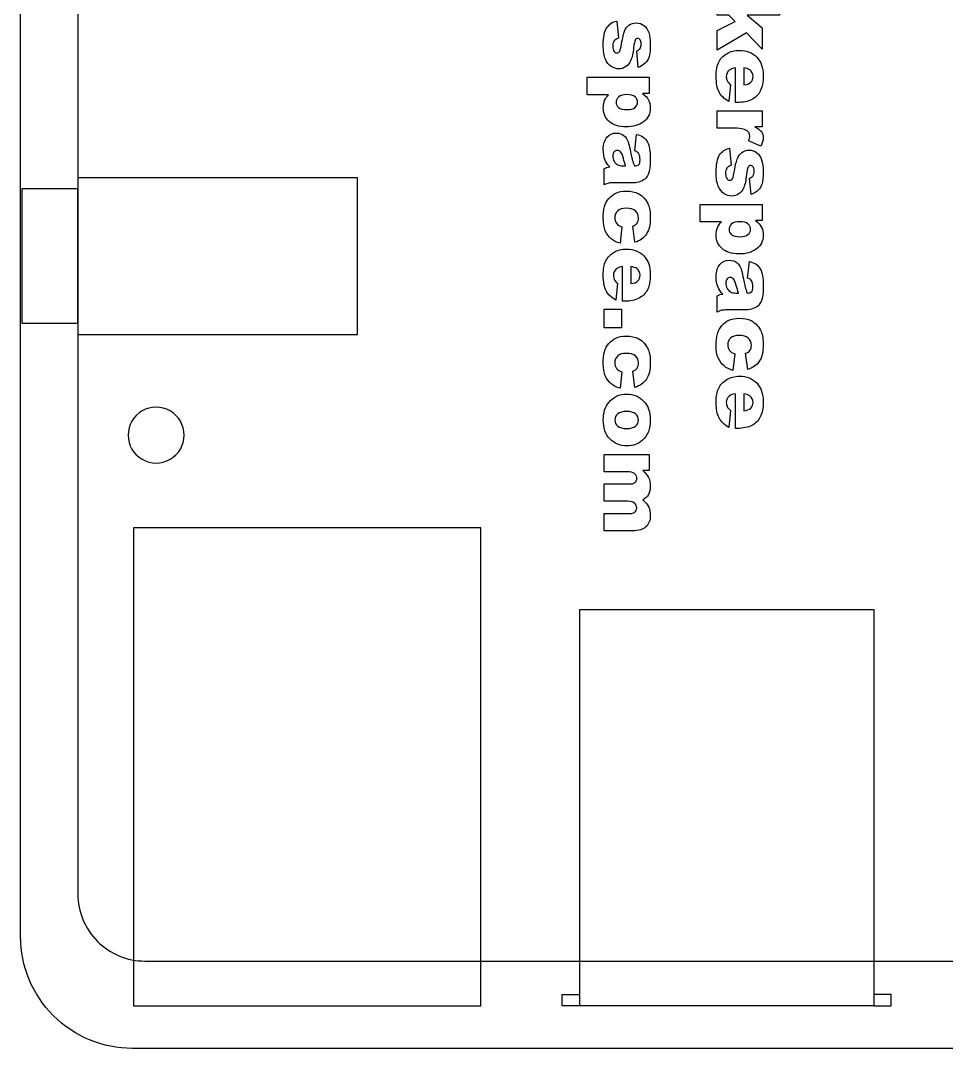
# Model space of a CAD drawing. Extents: x 24 to 191, y 8 to 99.
# Drawn here: x 24.09 to 65.46, y 7.72 to 53.65 of the extents above; entities that cross this region are included whole.
import ezdxf

# ---------------------------------------------------------------- set-up
doc = ezdxf.new("R2010")
doc.units = 0
for name, color, linetype in [('Innter_Cuts', 7, 'CONTINUOUS'), ('Line_Etch', 7, 'CONTINUOUS'), ('Outer_Cuts', 7, 'CONTINUOUS'), ('Text_Etch', 7, 'CONTINUOUS')]:
    doc.layers.add(name, color=color, linetype=linetype)

msp = doc.modelspace()

# ---------------------------------------------------------------- linework, layer by layer
at = {"layer": 'Innter_Cuts', "color": 3}
msp.add_lwpolyline([(31.395012, 35.125331), (31.395012, 35.125331), (31.395012, 35.125331), (31.395012, 35.125331)], close=True, dxfattribs=at)
for points in [[(30.770012, 36.207851), (30.383263, 36.431145), (29.906764, 36.431145), (29.520015, 36.207851)], [(29.520015, 36.207851), (29.133264, 35.984585), (28.895015, 35.57192), (28.895015, 35.125331)], [(31.395012, 35.125331), (31.395012, 35.57192), (31.156763, 35.984585), (30.770012, 36.207851)], [(28.895015, 35.125331), (28.895015, 34.678743), (29.133264, 34.266077), (29.520015, 34.042811)], [(30.770012, 34.042811), (31.156763, 34.266077), (31.395012, 34.678743), (31.395012, 35.125331)], [(29.520015, 34.042811), (29.906764, 33.819517), (30.383263, 33.819517), (30.770012, 34.042811)]]:
    msp.add_open_spline(points, degree=3, dxfattribs=at)
at = {"layer": 'Line_Etch', "color": 7}
for points in [[(26.645012, 93.625327), (26.645012, 14.625321)], [(49.075013, 9.625331), (49.075013, 27.32533), (62.215011, 27.32533), (62.215011, 9.625331), (48.29501, 9.625331), (48.29501, 10.125316), (49.075013, 10.125316)], [(29.645012, 11.625327), (79.64501, 11.625327)], [(62.215011, 9.625331), (62.995011, 9.625331), (62.995011, 10.125316), (62.215011, 10.125316)]]:
    msp.add_lwpolyline(points, dxfattribs=at)
for points in [[(26.645012, 46.625322), (26.645012, 39.625336), (39.145012, 39.625336), (39.145012, 46.625322), (26.645012, 46.625322), (26.645012, 46.625322)], [(24.145014, 46.125337), (24.145014, 40.125321), (26.645012, 40.125321), (26.645012, 46.125337), (24.145014, 46.125337), (24.145014, 46.125337)], [(29.140012, 9.625331), (44.650011, 9.625331), (44.650011, 30.975338), (29.140012, 30.975338), (29.140012, 9.625331), (29.140012, 9.625331)]]:
    msp.add_lwpolyline(points, close=True, dxfattribs=at)
for points in [[(26.645012, 14.625321), (26.645012, 13.82968), (26.961081, 13.066608), (27.523691, 12.503998)], [(27.523691, 12.503998), (28.086301, 11.941388), (28.849362, 11.625327), (29.645012, 11.625327)]]:
    msp.add_open_spline(points, degree=3, dxfattribs=at)
at = {"layer": 'Outer_Cuts', "color": 1}
for points in [[(24.086117, 12.721789), (24.086117, 94.121781)], [(185.667735, 7.721771), (29.086116, 7.721771)]]:
    msp.add_lwpolyline(points, dxfattribs=at)
msp.add_lwpolyline([(24.086117, 12.721789), (24.086117, 12.721789), (24.086117, 12.721789), (24.086117, 12.721789)], close=True, dxfattribs=at)
for points in [[(25.550577, 9.18625), (24.612894, 10.123933), (24.086109, 11.395711), (24.086117, 12.721789)], [(29.086116, 7.721771), (27.76003, 7.721771), (26.488257, 8.248567), (25.550577, 9.18625)]]:
    msp.add_open_spline(points, degree=3, dxfattribs=at)
at = {"layer": 'Text_Etch', "color": 7}
for points in [[(57.994781, 54.681525), (57.994781, 53.893306), (56.562312, 53.893306), (57.229282, 53.317263), (57.229282, 52.36798), (56.524412, 53.089904), (55.217004, 52.326296), (55.217004, 53.19602), (56.024193, 53.603408), (55.739973, 53.893306), (55.217004, 53.893306), (55.217004, 54.681525), (57.994781, 54.681525), (57.994781, 54.681525)], [(50.728282, 53.624941), (50.728282, 53.624941), (50.728282, 53.624941), (50.728282, 53.624941)], [(51.171701, 50.339367), (51.171701, 50.339367), (51.171701, 50.339367), (51.171701, 50.339367)], [(51.531771, 47.82107), (51.531771, 47.82107), (51.531771, 47.82107), (51.531771, 47.82107)], [(55.774042, 47.943582), (55.774042, 47.943582), (55.774042, 47.943582), (55.774042, 47.943582)], [(56.217462, 44.657895), (56.217462, 44.657895), (56.217462, 44.657895), (56.217462, 44.657895)], [(50.957534, 44.43144), (50.957534, 44.43144), (50.957534, 44.43144), (50.957534, 44.43144)], [(56.577413, 42.13971), (56.577413, 42.13971), (56.577413, 42.13971), (56.577413, 42.13971)], [(50.944323, 40.746012), (50.944323, 39.921754), (50.17124, 39.921754), (50.17124, 40.746012), (50.944323, 40.746012), (50.944323, 40.746012)], [(56.003292, 38.75008), (56.003292, 38.75008), (56.003292, 38.75008), (56.003292, 38.75008)], [(50.957534, 37.951222), (50.957534, 37.951222), (50.957534, 37.951222), (50.957534, 37.951222)], [(51.171701, 36.954498), (51.171701, 36.954498), (51.171701, 36.954498), (51.171701, 36.954498)], [(51.173702, 36.181435), (51.173702, 36.181435), (51.173702, 36.181435), (51.173702, 36.181435)]]:
    msp.add_lwpolyline(points, close=True, dxfattribs=at)
for points in [[(50.728313, 53.624998), (50.800313, 52.859498)], [(51.690851, 51.554023), (51.618854, 52.285402)], [(56.031771, 49.984331), (56.031771, 51.530486)], [(56.401211, 51.528623), (56.401253, 50.768768)], [(49.40574, 51.112486), (52.183521, 51.112486), (52.183521, 50.390562), (51.886042, 50.390562)], [(50.366402, 50.333694), (49.40574, 50.333694), (49.40574, 51.112486)], [(55.808132, 50.787705), (55.738031, 50.027906)], [(55.891532, 48.843645), (55.216981, 48.843645), (55.216981, 49.618628), (57.229282, 49.618628)], [(56.11889, 49.984331), (56.031771, 49.984331)], [(57.229282, 49.618628), (57.229282, 48.896703), (56.899593, 48.896703)], [(51.531712, 47.821211), (51.609413, 48.55829)], [(57.168669, 48.034571), (56.619182, 48.273331)], [(55.774071, 47.94361), (55.846071, 47.178111)], [(50.171282, 46.301557), (50.171282, 47.025372)], [(51.00307, 47.152316), (51.126223, 47.152344)], [(51.488171, 46.398246), (50.599512, 46.398246)], [(56.736604, 45.872664), (56.664603, 46.604043)], [(54.451504, 45.431099), (57.229282, 45.431099), (57.229282, 44.709174), (56.931803, 44.709174)], [(55.412183, 44.652335), (54.451512, 44.652335), (54.451504, 45.431099)], [(50.957582, 44.431383), (50.874182, 43.698113)], [(51.53732, 43.737935), (51.440723, 44.463669)], [(56.577473, 42.139823), (56.655171, 42.876931)], [(50.98601, 41.106015), (50.98601, 42.65217)], [(51.355453, 42.650335), (51.355492, 41.890452)], [(50.762371, 41.909417), (50.69227, 41.149618)], [(55.217032, 40.620198), (55.217032, 41.343985)], [(56.048842, 41.470957), (56.171981, 41.470985)], [(51.073135, 41.106015), (50.98601, 41.106015)], [(56.533923, 40.716887), (55.645262, 40.716887)], [(56.00334, 38.750024), (55.91994, 38.016754)], [(56.58308, 38.056576), (56.486481, 38.782282)], [(50.957582, 37.951166), (50.874182, 37.217896)], [(51.53732, 37.257718), (51.440723, 37.983424)], [(56.031771, 35.424656), (56.031771, 36.97081)], [(56.401211, 36.968976), (56.401253, 36.209093)], [(55.808132, 36.228058), (55.738031, 35.468231)], [(56.11889, 35.424656), (56.031771, 35.424656)], [(51.198249, 33.489063), (50.171274, 33.489063), (50.171274, 34.262154), (52.183521, 34.261985)], [(52.183521, 34.261985), (52.183521, 33.54198), (51.889832, 33.54198)], [(51.209592, 32.170182), (50.17124, 32.170182), (50.17124, 32.943274), (51.279702, 32.943274)], [(51.435042, 30.847548), (50.171212, 30.847548), (50.171212, 31.620639), (51.317573, 31.620639)]]:
    msp.add_lwpolyline(points, dxfattribs=at)
for points in [[(50.123844, 52.539204), (50.123844, 52.906799), (50.176266, 53.168927), (50.281112, 53.32556)], [(50.281112, 53.32556), (50.385957, 53.480952), (50.535016, 53.580745), (50.728282, 53.624941)], [(51.073211, 53.170281), (51.113611, 53.273857), (51.181195, 53.361656), (51.275951, 53.433651)], [(51.275951, 53.433651), (51.370693, 53.504404), (51.478696, 53.539767), (51.599962, 53.539767)], [(51.599962, 53.539767), (51.732603, 53.539767), (51.84692, 53.501243), (51.942924, 53.424197)], [(51.942924, 53.424197), (52.03893, 53.347122), (52.110299, 53.241006), (52.157032, 53.10585)], [(50.800313, 52.859498), (50.709367, 52.827889), (50.644312, 52.783665), (50.605151, 52.726854)], [(50.944362, 52.611312), (50.991095, 52.879113), (51.034047, 53.065436), (51.073211, 53.170281)], [(51.66237, 52.849987), (51.613105, 52.849987), (51.575843, 52.824587), (51.550584, 52.774182)], [(51.774163, 52.791285), (51.743827, 52.830401), (51.706566, 52.849987), (51.66237, 52.849987)], [(52.157032, 53.10585), (52.205032, 52.970694), (52.229029, 52.789422), (52.229029, 52.562036)], [(50.220443, 51.923395), (50.156039, 52.073735), (50.123844, 52.278995), (50.123844, 52.539204)], [(50.605151, 52.726854), (50.566018, 52.669986), (50.546452, 52.594181), (50.546452, 52.499467)], [(50.546452, 52.499467), (50.546452, 52.395892), (50.56855, 52.315684), (50.612751, 52.258816)], [(50.864762, 52.279729), (50.886239, 52.321385), (50.912762, 52.431932), (50.944362, 52.611312)], [(51.482382, 52.44449), (51.453316, 52.188035), (51.412894, 51.997309), (51.361123, 51.872257)], [(51.550584, 52.774182), (51.525325, 52.723636), (51.502581, 52.613739), (51.482382, 52.44449)], [(51.618854, 52.285402), (51.683251, 52.304311), (51.730622, 52.33592), (51.760964, 52.380116)], [(51.760964, 52.380116), (51.801361, 52.440765), (51.82156, 52.51403), (51.82156, 52.59991)], [(51.82156, 52.59991), (51.82156, 52.68706), (51.805755, 52.750871), (51.774163, 52.791285)], [(52.229029, 52.562036), (52.229029, 52.322034), (52.210713, 52.145194), (52.174033, 52.031515)], [(50.483821, 51.591812), (50.373921, 51.661296), (50.28613, 51.771814), (50.220443, 51.923395)], [(50.612751, 52.258816), (50.645619, 52.21462), (50.686671, 52.192522), (50.735913, 52.192522)], [(50.735913, 52.192522), (50.791511, 52.192522), (50.834462, 52.221591), (50.864762, 52.279729)], [(52.174033, 52.031515), (52.137431, 51.916566), (52.080583, 51.821174), (52.003492, 51.745398)], [(55.283283, 51.784401), (55.359074, 51.937224), (55.478449, 52.064168), (55.641401, 52.165232)], [(55.641401, 52.165232), (55.805618, 52.265025), (55.998251, 52.314922), (56.219313, 52.314922)], [(56.219313, 52.314922), (56.533852, 52.314922), (56.788389, 52.214508), (56.982922, 52.01365)], [(56.982922, 52.01365), (57.177455, 51.811551), (57.274722, 51.532997), (57.274722, 51.178046)], [(50.822993, 51.485697), (50.706779, 51.485697), (50.593721, 51.521088), (50.483821, 51.591812)], [(51.13942, 51.58614), (51.043422, 51.519168), (50.937945, 51.485697), (50.822993, 51.485697)], [(51.361123, 51.872257), (51.309324, 51.747204), (51.235421, 51.651813), (51.13942, 51.58614)], [(52.003492, 51.745398), (51.926439, 51.668323), (51.822223, 51.604541), (51.690851, 51.554023)], [(55.171492, 51.155299), (55.171492, 51.421858), (55.208754, 51.631549), (55.283283, 51.784401)], [(56.031771, 51.530486), (55.90798, 51.516657), (55.815763, 51.483129), (55.755131, 51.430071)], [(56.672172, 51.439525), (56.611571, 51.486261), (56.521251, 51.515951), (56.401211, 51.528623)], [(56.81807, 51.145845), (56.81807, 51.268358), (56.769437, 51.36626), (56.672172, 51.439525)], [(55.302232, 50.448558), (55.21507, 50.612755), (55.171492, 50.848354), (55.171492, 51.155299)], [(55.755131, 51.430071), (55.667966, 51.355536), (55.624383, 51.258254), (55.624383, 51.138253)], [(55.624383, 51.138253), (55.624383, 51.062476), (55.64332, 50.990453), (55.681183, 50.92224)], [(56.721474, 50.890039), (56.785871, 50.954442), (56.81807, 51.039701), (56.81807, 51.145845)], [(57.274722, 51.178046), (57.274722, 50.890039), (57.231142, 50.662652), (57.14398, 50.495915)], [(55.681183, 50.92224), (55.705172, 50.880584), (55.747499, 50.835739), (55.808132, 50.787705)], [(56.401253, 50.768768), (56.550314, 50.784008), (56.657051, 50.824309), (56.721474, 50.890039)], [(50.125802, 49.746305), (50.125802, 49.865064), (50.146009, 49.973691), (50.186404, 50.072215)], [(50.186404, 50.072215), (50.226804, 50.169497), (50.286801, 50.256647), (50.366402, 50.333694)], [(50.817371, 50.23898), (50.74031, 50.172009), (50.701781, 50.087399), (50.701781, 49.985065)], [(51.171701, 50.339395), (51.012536, 50.339395), (50.894426, 50.305923), (50.817371, 50.23898)], [(51.546873, 50.240871), (51.469812, 50.306544), (51.344757, 50.339367), (51.171701, 50.339367)], [(51.662451, 49.994548), (51.662451, 50.093071), (51.623925, 50.175198), (51.546873, 50.240871)], [(51.886042, 50.390562), (52.011097, 50.290768), (52.095727, 50.199187), (52.13994, 50.115818)], [(52.13994, 50.115818), (52.199342, 50.003381), (52.229041, 49.878949), (52.229041, 49.742523)], [(55.738031, 50.027906), (55.535917, 50.144125), (55.390652, 50.284333), (55.302232, 50.448558)], [(56.765012, 50.115056), (56.599537, 50.027906), (56.384165, 49.984331), (56.11889, 49.984331)], [(57.14398, 50.495915), (57.056816, 50.329178), (56.930493, 50.202235), (56.765012, 50.115056)], [(50.389183, 49.138088), (50.213593, 49.298503), (50.125802, 49.501251), (50.125802, 49.746305)], [(50.701781, 49.985065), (50.701781, 49.895375), (50.738413, 49.820219), (50.811684, 49.759598)], [(50.811684, 49.759598), (50.886216, 49.698976), (51.011904, 49.668694), (51.18875, 49.668694)], [(51.18875, 49.668694), (51.351705, 49.668694), (51.471079, 49.700246), (51.546873, 49.763379)], [(51.546873, 49.763379), (51.623925, 49.826512), (51.662451, 49.903559), (51.662451, 49.994548)], [(52.229041, 49.742523), (52.229041, 49.473481), (52.126086, 49.26568), (51.920182, 49.119151)], [(51.156582, 48.897437), (50.821827, 48.897437), (50.566029, 48.977673), (50.389183, 49.138088)], [(51.920182, 49.119151), (51.714281, 48.971351), (51.459748, 48.897437), (51.156582, 48.897437)], [(56.550924, 48.724265), (56.433449, 48.803852), (56.213654, 48.843645), (55.891532, 48.843645)], [(56.67598, 48.489315), (56.67598, 48.590379), (56.634298, 48.668696), (56.550924, 48.724265)], [(56.899593, 48.896703), (57.042332, 48.82722), (57.140229, 48.755846), (57.193282, 48.682581)], [(57.193282, 48.682581), (57.247615, 48.608074), (57.274782, 48.516493), (57.274782, 48.407838)], [(50.12578, 47.885529), (50.12578, 48.125531), (50.181363, 48.308072), (50.292531, 48.433125)], [(50.292531, 48.433125), (50.403692, 48.556936), (50.540748, 48.618827), (50.7037, 48.618827)], [(50.7037, 48.618827), (50.856549, 48.618827), (50.982239, 48.573982), (51.080772, 48.484292)], [(51.080772, 48.484292), (51.179298, 48.394602), (51.252563, 48.229135), (51.300561, 47.987863)], [(51.609413, 48.55829), (51.738259, 48.53035), (51.839314, 48.490698), (51.912571, 48.43891)], [(51.912571, 48.43891), (51.987106, 48.385853), (52.051529, 48.310048), (52.105839, 48.211524)], [(56.619182, 48.273331), (56.657048, 48.364263), (56.67598, 48.436258), (56.67598, 48.489315)], [(57.274782, 48.407838), (57.274782, 48.294159), (57.239411, 48.169727), (57.168669, 48.034571)], [(50.209182, 47.409928), (50.153581, 47.546354), (50.12578, 47.704907), (50.12578, 47.885529)], [(50.610832, 47.783308), (50.572964, 47.740382), (50.554032, 47.677842), (50.554032, 47.595715)], [(50.76052, 47.84582), (50.699856, 47.84582), (50.649959, 47.824936), (50.610832, 47.783308)], [(50.902633, 47.781417), (50.860963, 47.824343), (50.813597, 47.84582), (50.76052, 47.84582)], [(51.0258, 47.483927), (50.984136, 47.64056), (50.943078, 47.739733), (50.902633, 47.781417)], [(51.300561, 47.987863), (51.358696, 47.698585), (51.399118, 47.510992), (51.421834, 47.425084)], [(51.709884, 47.70169), (51.678281, 47.750966), (51.618913, 47.790759), (51.531771, 47.82107)], [(52.105839, 48.211524), (52.144975, 48.140799), (52.175308, 48.043517), (52.196842, 47.919734)], [(52.196842, 47.919734), (52.218319, 47.795952), (52.229041, 47.662037), (52.229041, 47.518048)], [(55.326873, 47.644201), (55.431721, 47.799592), (55.580777, 47.899358), (55.774042, 47.943582)], [(56.321703, 47.75232), (56.41644, 47.823045), (56.524443, 47.858408), (56.645714, 47.858408)], [(56.645714, 47.858408), (56.778353, 47.858408), (56.892673, 47.819884), (56.98867, 47.742838)], [(50.417603, 47.108656), (50.320335, 47.20972), (50.250863, 47.310134), (50.209182, 47.409928)], [(50.554032, 47.595715), (50.554032, 47.509835), (50.57486, 47.430248), (50.616533, 47.356983)], [(50.616533, 47.356983), (50.658197, 47.282448), (50.708727, 47.23004), (50.768112, 47.199729)], [(51.126223, 47.152344), (51.088355, 47.258431), (51.054881, 47.368978), (51.0258, 47.483927)], [(51.421834, 47.425084), (51.445823, 47.339203), (51.476797, 47.248243), (51.514731, 47.152259)], [(51.77048, 47.417464), (51.77048, 47.543786), (51.750273, 47.638528), (51.709884, 47.70169)], [(51.71368, 47.210933), (51.751549, 47.250078), (51.77048, 47.318912), (51.77048, 47.417464)], [(52.229041, 47.518048), (52.229041, 47.286879), (52.215776, 47.101177), (52.189242, 46.960969)], [(55.169604, 46.857873), (55.169604, 47.225468), (55.222027, 47.487568), (55.326873, 47.644201)], [(55.990112, 46.929953), (56.036845, 47.197754), (56.079794, 47.384077), (56.118963, 47.488922)], [(56.118963, 47.488922), (56.159363, 47.592498), (56.226941, 47.680297), (56.321703, 47.75232)], [(56.98867, 47.742838), (57.08468, 47.665763), (57.156048, 47.559675), (57.202781, 47.424491)], [(57.202781, 47.424491), (57.250782, 47.289335), (57.274782, 47.108063), (57.274782, 46.880705)], [(50.171282, 47.025372), (50.223084, 47.054441), (50.26224, 47.073378), (50.288763, 47.082155)], [(50.288763, 47.082155), (50.316562, 47.090904), (50.359508, 47.099935), (50.417603, 47.108684)], [(50.768112, 47.199729), (50.828713, 47.16812), (50.907033, 47.152316), (51.00307, 47.152316)], [(51.514731, 47.152259), (51.609473, 47.152259), (51.675789, 47.171733), (51.71368, 47.210933)], [(52.189242, 46.960969), (52.163983, 46.820733), (52.11029, 46.703893), (52.028192, 46.610421)], [(55.266201, 46.242064), (55.2018, 46.392376), (55.169604, 46.597636), (55.169604, 46.857873)], [(55.6509, 47.045495), (55.61177, 46.988627), (55.592204, 46.912822), (55.592204, 46.818108)], [(55.846071, 47.178111), (55.755117, 47.14653), (55.690062, 47.102306), (55.6509, 47.045495)], [(55.910514, 46.59837), (55.931991, 46.640026), (55.958511, 46.750572), (55.990112, 46.929953)], [(56.596331, 47.092823), (56.571072, 47.042306), (56.548333, 46.93238), (56.528132, 46.763131)], [(56.708122, 47.168628), (56.658854, 47.168628), (56.62159, 47.143228), (56.596331, 47.092823)], [(56.819913, 47.109926), (56.78958, 47.14907), (56.752315, 47.168628), (56.708122, 47.168628)], [(56.806711, 46.698756), (56.847111, 46.75935), (56.867312, 46.832614), (56.867312, 46.918551)], [(56.867312, 46.918551), (56.867312, 47.005701), (56.851508, 47.069512), (56.819913, 47.109926)], [(57.274782, 46.880705), (57.274782, 46.640703), (57.256437, 46.463835), (57.219782, 46.350156)], [(50.599512, 46.398246), (50.504773, 46.398246), (50.430244, 46.392602), (50.375919, 46.381031)], [(51.785653, 46.455058), (51.682071, 46.417183), (51.582913, 46.398246), (51.488171, 46.398246)], [(52.028192, 46.610421), (51.971327, 46.544748), (51.890478, 46.49296), (51.785653, 46.455058)], [(55.592204, 46.818108), (55.592204, 46.714533), (55.614302, 46.634325), (55.658501, 46.577457)], [(55.658501, 46.577457), (55.691368, 46.533261), (55.732423, 46.511163), (55.78166, 46.511163)], [(55.78166, 46.511163), (55.837263, 46.511163), (55.880212, 46.540232), (55.910514, 46.59837)], [(56.528132, 46.763131), (56.499066, 46.506704), (56.458646, 46.31595), (56.406872, 46.190898)], [(56.664603, 46.604043), (56.729003, 46.622952), (56.776372, 46.65456), (56.806711, 46.698756)], [(50.375919, 46.381144), (50.322855, 46.368444), (50.254642, 46.342028), (50.171282, 46.301557)], [(50.375862, 45.697122), (50.465547, 45.799455), (50.570395, 45.879663), (50.690402, 45.937772)], [(50.690402, 45.937772), (50.8104, 45.99591), (50.969565, 46.024979), (51.167891, 46.024979)], [(51.167891, 46.024979), (51.37505, 46.024979), (51.54748, 45.989588), (51.685173, 45.918864)], [(55.52957, 45.910453), (55.419679, 45.979936), (55.331888, 46.090483), (55.266201, 46.242064)], [(56.406872, 46.190898), (56.35507, 46.065845), (56.281173, 45.970454), (56.185184, 45.904781)], [(57.049255, 46.064039), (56.972192, 45.986992), (56.867975, 45.923182), (56.736604, 45.872664)], [(57.219782, 46.350156), (57.183184, 46.235206), (57.126338, 46.139815), (57.049255, 46.064039)], [(50.182591, 45.331446), (50.222991, 45.472924), (50.287417, 45.594816), (50.375862, 45.697122)], [(51.685173, 45.918864), (51.786223, 45.867048), (51.876542, 45.796323), (51.956121, 45.706632)], [(51.956121, 45.706632), (52.036969, 45.61697), (52.096972, 45.52474), (52.136133, 45.429998)], [(55.868739, 45.804366), (55.752526, 45.804366), (55.63947, 45.839728), (55.52957, 45.910453)], [(56.185184, 45.904781), (56.089177, 45.837838), (55.983697, 45.804366), (55.868739, 45.804366)], [(50.123892, 44.797087), (50.123892, 45.010588), (50.14345, 45.188698), (50.182591, 45.331446)], [(50.769943, 45.1401), (50.684043, 45.061783), (50.641092, 44.961989), (50.641092, 44.840718)], [(51.147001, 45.257589), (50.98152, 45.257589), (50.855835, 45.218416), (50.769943, 45.1401)], [(51.561972, 45.1401), (51.471017, 45.218416), (51.332694, 45.257589), (51.147001, 45.257589)], [(51.700292, 44.829345), (51.700292, 44.956937), (51.654185, 45.060513), (51.561972, 45.1401)], [(52.136133, 45.429998), (52.197999, 45.279687), (52.228931, 45.087042), (52.228931, 44.852092)], [(50.216692, 44.251382), (50.154826, 44.39413), (50.123892, 44.57605), (50.123892, 44.797087)], [(50.641092, 44.840718), (50.641092, 44.739654), (50.667, 44.655044), (50.718791, 44.586803)], [(50.718791, 44.586803), (50.770592, 44.517348), (50.850171, 44.465532), (50.957534, 44.43144)], [(51.440723, 44.463669), (51.526615, 44.486247), (51.591038, 44.528072), (51.633992, 44.588694)], [(51.633992, 44.588694), (51.678191, 44.648102), (51.700292, 44.728309), (51.700292, 44.829345)], [(52.228931, 44.852092), (52.228931, 44.523642), (52.170192, 44.273536), (52.052711, 44.101748)], [(55.23217, 44.390856), (55.272573, 44.488138), (55.332574, 44.575288), (55.412183, 44.652335)], [(55.863132, 44.557621), (55.786079, 44.49065), (55.747553, 44.406011), (55.747553, 44.303706)], [(56.217462, 44.658036), (56.058297, 44.658036), (55.940184, 44.624564), (55.863132, 44.557621)], [(56.592631, 44.559399), (56.51557, 44.625072), (56.390515, 44.657895), (56.217462, 44.657895)], [(56.708209, 44.313076), (56.708209, 44.411599), (56.669683, 44.493726), (56.592631, 44.559399)], [(56.931803, 44.709174), (57.056853, 44.609381), (57.141488, 44.5178), (57.185704, 44.434459)], [(50.476271, 43.89708), (50.365112, 43.989282), (50.278586, 44.107392), (50.216692, 44.251382)], [(52.052711, 44.101748), (51.93523, 43.928689), (51.763436, 43.807418), (51.53732, 43.737935)], [(55.171571, 44.064946), (55.171571, 44.183705), (55.191779, 44.292332), (55.23217, 44.390856)], [(55.747553, 44.303706), (55.747553, 44.214016), (55.784183, 44.13886), (55.857442, 44.07821)], [(56.592631, 44.081907), (56.669683, 44.14504), (56.708209, 44.222115), (56.708209, 44.313076)], [(57.185704, 44.434459), (57.245103, 44.322022), (57.274801, 44.19759), (57.274801, 44.061164)], [(50.874182, 43.698113), (50.721336, 43.738528), (50.5887, 43.804822), (50.476271, 43.89708)], [(55.434941, 43.456729), (55.259362, 43.617144), (55.171571, 43.819892), (55.171571, 44.064946)], [(55.857442, 44.07821), (55.931974, 44.017561), (56.057667, 43.987222), (56.234513, 43.987222)], [(56.234513, 43.987222), (56.397466, 43.987222), (56.51684, 44.018774), (56.592631, 44.081907)], [(57.274801, 44.061164), (57.274801, 43.792093), (57.17185, 43.584321), (56.965943, 43.437792)], [(50.237523, 42.906085), (50.313313, 43.058936), (50.432688, 43.18588), (50.59564, 43.286944)], [(50.59564, 43.286944), (50.759854, 43.386738), (50.95249, 43.436634), (51.173549, 43.436634)], [(51.173549, 43.436634), (51.488094, 43.436634), (51.742628, 43.336192), (51.937161, 43.135362)], [(56.202343, 43.216078), (55.867596, 43.216078), (55.611793, 43.296314), (55.434941, 43.456729)], [(56.965943, 43.437792), (56.760042, 43.289992), (56.505509, 43.216078), (56.202343, 43.216078)], [(50.12572, 42.277012), (50.12572, 42.543542), (50.162988, 42.753233), (50.237523, 42.906085)], [(51.937161, 43.135362), (52.131697, 42.933235), (52.228964, 42.65471), (52.228964, 42.299759)], [(55.171532, 42.20417), (55.171532, 42.444172), (55.227113, 42.626713), (55.338272, 42.751766)], [(55.338272, 42.751766), (55.449433, 42.875548), (55.586489, 42.937468), (55.749441, 42.937468)], [(55.749441, 42.937468), (55.90229, 42.937468), (56.027978, 42.892623), (56.126513, 42.802933)], [(56.126513, 42.802933), (56.225036, 42.713242), (56.298304, 42.547747), (56.346302, 42.306476)], [(56.655171, 42.876931), (56.78402, 42.848991), (56.885072, 42.809339), (56.958332, 42.757551)], [(56.958332, 42.757551), (57.032866, 42.704494), (57.097289, 42.628689), (57.151603, 42.530165)], [(50.256471, 41.570242), (50.169307, 41.734468), (50.12572, 41.970067), (50.12572, 42.277012)], [(50.709364, 42.551755), (50.6222, 42.47722), (50.578622, 42.379966), (50.578622, 42.259965)], [(50.578622, 42.259965), (50.578622, 42.18416), (50.597559, 42.112166), (50.635422, 42.043952)], [(50.98601, 42.65217), (50.86221, 42.638341), (50.769997, 42.604841), (50.709364, 42.551755)], [(51.626414, 42.561238), (51.565813, 42.607974), (51.475493, 42.637663), (51.355453, 42.650335)], [(51.772312, 42.267529), (51.772312, 42.39007), (51.723677, 42.487973), (51.626414, 42.561238)], [(51.67571, 42.011751), (51.74011, 42.076126), (51.772312, 42.161413), (51.772312, 42.267529)], [(52.228964, 42.299759), (52.228964, 42.011751), (52.185378, 41.784364), (52.098211, 41.617628)], [(56.346302, 42.306476), (56.404437, 42.017226), (56.444856, 41.829633), (56.46757, 41.743724)], [(57.151603, 42.530165), (57.190733, 42.45944), (57.221069, 42.362158), (57.2426, 42.238375)], [(50.635422, 42.043952), (50.659411, 42.002268), (50.701739, 41.957423), (50.762371, 41.909417)], [(51.355492, 41.890452), (51.504554, 41.905692), (51.61129, 41.946021), (51.67571, 42.011751)], [(55.254934, 41.728569), (55.199331, 41.864995), (55.171532, 42.023548), (55.171532, 42.20417)], [(55.656601, 42.101949), (55.618736, 42.059023), (55.599804, 41.996483), (55.599804, 41.914356)], [(55.599804, 41.914356), (55.599804, 41.828476), (55.620632, 41.748889), (55.662299, 41.675624)], [(55.806284, 42.164461), (55.745614, 42.164461), (55.69572, 42.143577), (55.656601, 42.101949)], [(55.948391, 42.100058), (55.906724, 42.142984), (55.859355, 42.164461), (55.806284, 42.164461)], [(56.071564, 41.802568), (56.029894, 41.959201), (55.988836, 42.058374), (55.948391, 42.100058)], [(56.171981, 41.470985), (56.134116, 41.577072), (56.100644, 41.687619), (56.071564, 41.802568)], [(56.755521, 42.020359), (56.723921, 42.069606), (56.664552, 42.1094), (56.577413, 42.13971)], [(56.816123, 41.736133), (56.816123, 41.862455), (56.795916, 41.957197), (56.755521, 42.020359)], [(57.274801, 41.83666), (57.274801, 41.605492), (57.261537, 41.419818), (57.235, 41.279582)], [(57.2426, 42.238375), (57.264077, 42.114564), (57.274801, 41.980678), (57.274801, 41.83666)], [(50.69227, 41.149618), (50.49016, 41.265809), (50.344891, 41.406046), (50.256471, 41.570242)], [(52.098211, 41.617628), (52.011052, 41.450862), (51.884732, 41.323919), (51.719251, 41.236769)], [(55.217032, 41.343985), (55.268831, 41.373054), (55.307992, 41.391991), (55.334512, 41.400796)], [(55.463361, 41.427297), (55.366093, 41.528361), (55.296616, 41.628775), (55.254934, 41.728569)], [(55.334512, 41.400796), (55.362311, 41.409545), (55.405263, 41.418576), (55.463361, 41.427325)], [(55.662299, 41.675624), (55.70397, 41.601089), (55.754493, 41.548681), (55.813884, 41.51837)], [(55.813884, 41.51837), (55.87448, 41.486761), (55.952802, 41.470957), (56.048842, 41.470957)], [(56.46757, 41.743724), (56.491559, 41.657844), (56.522504, 41.566884), (56.560373, 41.4709)], [(56.560373, 41.4709), (56.655109, 41.4709), (56.721426, 41.490374), (56.759323, 41.529574)], [(56.759323, 41.529574), (56.797188, 41.568718), (56.816123, 41.637552), (56.816123, 41.736133)], [(51.719251, 41.236769), (51.553773, 41.14959), (51.338398, 41.106015), (51.073135, 41.106015)], [(57.073944, 40.929062), (57.017076, 40.863389), (56.936228, 40.811601), (56.831399, 40.773698)], [(57.235, 41.279582), (57.209741, 41.139374), (57.156048, 41.022534), (57.073944, 40.929062)], [(55.421671, 40.699784), (55.368608, 40.687084), (55.300392, 40.66064), (55.217032, 40.620198)], [(55.645262, 40.716887), (55.550522, 40.716887), (55.475993, 40.711243), (55.421671, 40.699672)], [(56.831399, 40.773698), (56.727824, 40.735824), (56.628662, 40.716887), (56.533923, 40.716887)], [(55.228352, 39.650059), (55.268752, 39.791537), (55.333178, 39.913457), (55.42162, 40.015762)], [(55.42162, 40.015762), (55.511311, 40.118096), (55.616156, 40.198304), (55.73616, 40.256413)], [(55.73616, 40.256413), (55.856161, 40.314551), (56.015323, 40.343592), (56.213654, 40.343592)], [(56.213654, 40.343592), (56.420814, 40.343592), (56.593238, 40.308229), (56.730934, 40.237504)], [(56.730934, 40.237504), (56.831986, 40.185688), (56.922303, 40.114964), (57.00189, 40.025273)], [(57.00189, 40.025273), (57.08273, 39.935583), (57.142733, 39.843381), (57.181891, 39.748639)], [(50.690402, 39.457555), (50.8104, 39.515693), (50.969565, 39.544734), (51.167891, 39.544734)], [(51.167891, 39.544734), (51.37505, 39.544734), (51.54748, 39.509371), (51.685173, 39.438646)], [(55.169652, 39.115728), (55.169652, 39.3292), (55.18921, 39.507339), (55.228352, 39.650059)], [(56.192761, 39.576201), (56.027289, 39.576201), (55.901601, 39.537057), (55.815701, 39.458712)], [(56.607733, 39.458712), (56.516781, 39.537057), (56.378455, 39.576201), (56.192761, 39.576201)], [(57.181891, 39.748639), (57.24376, 39.598328), (57.274694, 39.405683), (57.274694, 39.170704)], [(50.182591, 38.851201), (50.222991, 38.992679), (50.287417, 39.114599), (50.375862, 39.216904)], [(50.375862, 39.216904), (50.465547, 39.319238), (50.570395, 39.399446), (50.690402, 39.457555)], [(51.685173, 39.438646), (51.786223, 39.38683), (51.876542, 39.316105), (51.956121, 39.226415)], [(51.956121, 39.226415), (52.036969, 39.136725), (52.096972, 39.044523), (52.136133, 38.949781)], [(55.262453, 38.570023), (55.200587, 38.712771), (55.169652, 38.894663), (55.169652, 39.115728)], [(55.815701, 39.458712), (55.729801, 39.380424), (55.686853, 39.28063), (55.686853, 39.159359)], [(55.686853, 39.159359), (55.686853, 39.058295), (55.712761, 38.973657), (55.764554, 38.905444)], [(56.746053, 39.147986), (56.746053, 39.275578), (56.699943, 39.379154), (56.607733, 39.458712)], [(56.67975, 38.907335), (56.723955, 38.966742), (56.746053, 39.04695), (56.746053, 39.147986)], [(57.274694, 39.170704), (57.274694, 38.842282), (57.215953, 38.592177), (57.098469, 38.420388)], [(50.123892, 38.316869), (50.123892, 38.53037), (50.14345, 38.708453), (50.182591, 38.851201)], [(50.769943, 38.659882), (50.684043, 38.581566), (50.641092, 38.481772), (50.641092, 38.360501)], [(51.147001, 38.777343), (50.98152, 38.777343), (50.855835, 38.738199), (50.769943, 38.659882)], [(51.561972, 38.659882), (51.471017, 38.738199), (51.332694, 38.777343), (51.147001, 38.777343)], [(51.700292, 38.349127), (51.700292, 38.476692), (51.654185, 38.580296), (51.561972, 38.659882)], [(52.136133, 38.949781), (52.197999, 38.799469), (52.228931, 38.606824), (52.228931, 38.371874)], [(55.764554, 38.905444), (55.816353, 38.835989), (55.895931, 38.784173), (56.003292, 38.75008)], [(56.486481, 38.782282), (56.572381, 38.805142), (56.636804, 38.846713), (56.67975, 38.907335)], [(50.216692, 37.771164), (50.154826, 37.913912), (50.123892, 38.095805), (50.123892, 38.316869)], [(50.641092, 38.360501), (50.641092, 38.259437), (50.667, 38.174799), (50.718791, 38.106586)], [(51.633992, 38.108476), (51.678191, 38.167884), (51.700292, 38.248092), (51.700292, 38.349127)], [(52.228931, 38.371874), (52.228931, 38.043424), (52.170192, 37.793319), (52.052711, 37.62153)], [(55.522032, 38.215693), (55.41087, 38.307895), (55.324347, 38.426033), (55.262453, 38.570023)], [(55.91994, 38.016754), (55.767094, 38.05714), (55.634458, 38.123462), (55.522032, 38.215693)], [(57.098469, 38.420388), (56.980991, 38.24733), (56.809194, 38.126059), (56.58308, 38.056576)], [(50.476271, 37.416834), (50.365112, 37.509065), (50.278586, 37.627175), (50.216692, 37.771164)], [(50.718791, 38.106586), (50.770592, 38.037102), (50.850171, 37.985315), (50.957534, 37.951222)], [(51.440723, 37.983424), (51.526615, 38.006284), (51.591038, 38.047855), (51.633992, 38.108476)], [(55.641401, 37.605585), (55.805618, 37.705378), (55.998251, 37.755275), (56.219313, 37.755275)], [(56.219313, 37.755275), (56.533852, 37.755275), (56.788389, 37.654832), (56.982922, 37.454003)], [(50.874182, 37.217896), (50.721336, 37.258282), (50.5887, 37.324604), (50.476271, 37.416834)], [(52.052711, 37.62153), (51.93523, 37.448472), (51.763436, 37.327201), (51.53732, 37.257718)], [(55.171492, 36.595652), (55.171492, 36.862183), (55.208754, 37.071874), (55.283283, 37.224726)], [(55.283283, 37.224726), (55.359074, 37.377577), (55.478449, 37.504521), (55.641401, 37.605585)], [(56.982922, 37.454003), (57.177455, 37.251876), (57.274722, 36.97335), (57.274722, 36.6184)], [(50.372095, 36.586904), (50.575464, 36.831985), (50.842003, 36.954498), (51.171701, 36.954498)], [(51.171701, 36.954498), (51.478654, 36.954498), (51.731297, 36.850922), (51.929623, 36.643743)], [(55.755131, 36.870396), (55.667966, 36.795861), (55.624383, 36.698607), (55.624383, 36.578606)], [(56.031771, 36.97081), (55.90798, 36.956982), (55.815763, 36.923482), (55.755131, 36.870396)], [(56.672172, 36.879878), (56.611571, 36.926586), (56.521251, 36.956304), (56.401211, 36.968976)], [(56.81807, 36.58617), (56.81807, 36.708711), (56.769437, 36.806585), (56.672172, 36.879878)], [(50.125763, 35.802467), (50.125763, 36.125837), (50.207872, 36.387316), (50.372095, 36.586904)], [(51.929623, 36.643743), (52.129207, 36.436592), (52.229001, 36.156797), (52.229001, 35.804358)], [(55.302232, 35.888883), (55.21507, 36.053108), (55.171492, 36.288679), (55.171492, 36.595652)], [(55.624383, 36.578606), (55.624383, 36.502801), (55.64332, 36.430806), (55.681183, 36.362593)], [(55.681183, 36.362593), (55.705172, 36.320909), (55.747499, 36.276064), (55.808132, 36.228058)], [(56.401253, 36.209093), (56.550314, 36.224333), (56.657051, 36.264662), (56.721474, 36.330364)], [(56.721474, 36.330364), (56.785871, 36.394767), (56.81807, 36.480054), (56.81807, 36.58617)], [(57.274722, 36.6184), (57.274722, 36.330364), (57.231142, 36.103005), (57.14398, 35.936268)], [(50.775794, 36.073428), (50.689899, 36.000164), (50.646951, 35.908582), (50.646951, 35.798685)], [(51.173702, 36.181435), (50.99433, 36.181435), (50.861694, 36.145423), (50.775794, 36.073428)], [(51.567822, 36.071538), (51.481922, 36.144802), (51.350551, 36.181435), (51.173702, 36.181435)], [(51.698562, 35.792984), (51.698562, 35.905422), (51.654984, 35.998273), (51.567822, 36.071538)], [(55.738031, 35.468231), (55.535917, 35.58445), (55.390652, 35.724658), (55.302232, 35.888883)], [(57.14398, 35.936268), (57.056816, 35.769503), (56.930493, 35.64256), (56.765012, 35.55541)], [(50.421354, 34.951708), (50.224292, 35.156347), (50.125763, 35.439924), (50.125763, 35.802467)], [(50.646951, 35.798685), (50.646951, 35.687518), (50.68927, 35.596558), (50.7739, 35.525833)], [(50.7739, 35.525833), (50.858536, 35.453838), (50.99433, 35.417826), (51.181282, 35.417826)], [(51.181282, 35.417826), (51.355602, 35.417826), (51.485078, 35.453838), (51.569713, 35.525833)], [(51.569713, 35.525833), (51.65561, 35.597828), (51.698562, 35.686897), (51.698562, 35.792984)], [(52.229001, 35.804358), (52.229001, 35.401401), (52.112156, 35.096968), (51.878464, 34.891058)], [(56.765012, 35.55541), (56.599537, 35.468231), (56.384165, 35.424656), (56.11889, 35.424656)], [(51.18306, 34.642844), (50.873581, 34.642844), (50.61968, 34.745799), (50.421354, 34.951708)], [(51.878464, 34.891058), (51.690242, 34.725592), (51.458444, 34.642844), (51.18306, 34.642844)], [(51.889832, 33.54198), (52.012356, 33.438376), (52.09952, 33.33418), (52.151311, 33.229334)], [(51.527953, 33.403776), (51.460998, 33.460643), (51.351098, 33.489063), (51.198249, 33.489063)], [(51.628373, 33.185872), (51.628373, 33.274292), (51.594899, 33.346936), (51.527953, 33.403776)], [(51.580971, 33.043773), (51.612574, 33.084159), (51.628373, 33.131544), (51.628373, 33.185872)], [(52.151311, 33.229334), (52.20311, 33.123218), (52.229012, 32.995626), (52.229012, 32.846584)], [(51.279702, 32.943274), (51.368127, 32.943274), (51.428134, 32.948354), (51.459711, 32.958514)], [(51.459711, 32.958457), (51.510246, 32.974826), (51.550666, 33.003302), (51.580971, 33.043773)], [(52.229012, 32.846584), (52.229012, 32.686141), (52.200579, 32.559197), (52.143711, 32.465725)], [(51.526019, 32.086786), (51.460358, 32.142383), (51.35488, 32.170182), (51.209592, 32.170182)], [(52.143711, 32.465725), (52.086846, 32.372253), (52.002213, 32.295828), (51.889812, 32.236448)], [(51.889812, 32.236448), (52.021184, 32.115177), (52.110236, 32.004659), (52.15697, 31.904865)], [(51.520313, 31.673725), (51.589788, 31.725541), (51.624521, 31.789972), (51.624521, 31.867019)], [(51.624521, 31.867019), (51.624521, 31.957951), (51.59169, 32.031216), (51.526019, 32.086786)], [(52.15697, 31.904865), (52.204973, 31.805071), (52.22897, 31.68191), (52.22897, 31.53538)], [(51.317573, 31.620639), (51.408519, 31.620639), (51.4761, 31.638419), (51.520313, 31.673725)], [(52.22897, 31.53538), (52.22897, 31.319367), (52.16455, 31.150739), (52.035702, 31.029468)], [(52.035702, 31.029468), (51.908115, 30.908197), (51.707895, 30.847548), (51.435042, 30.847548)]]:
    msp.add_open_spline(points, degree=3, dxfattribs=at)

doc.saveas('drawing.dxf')
